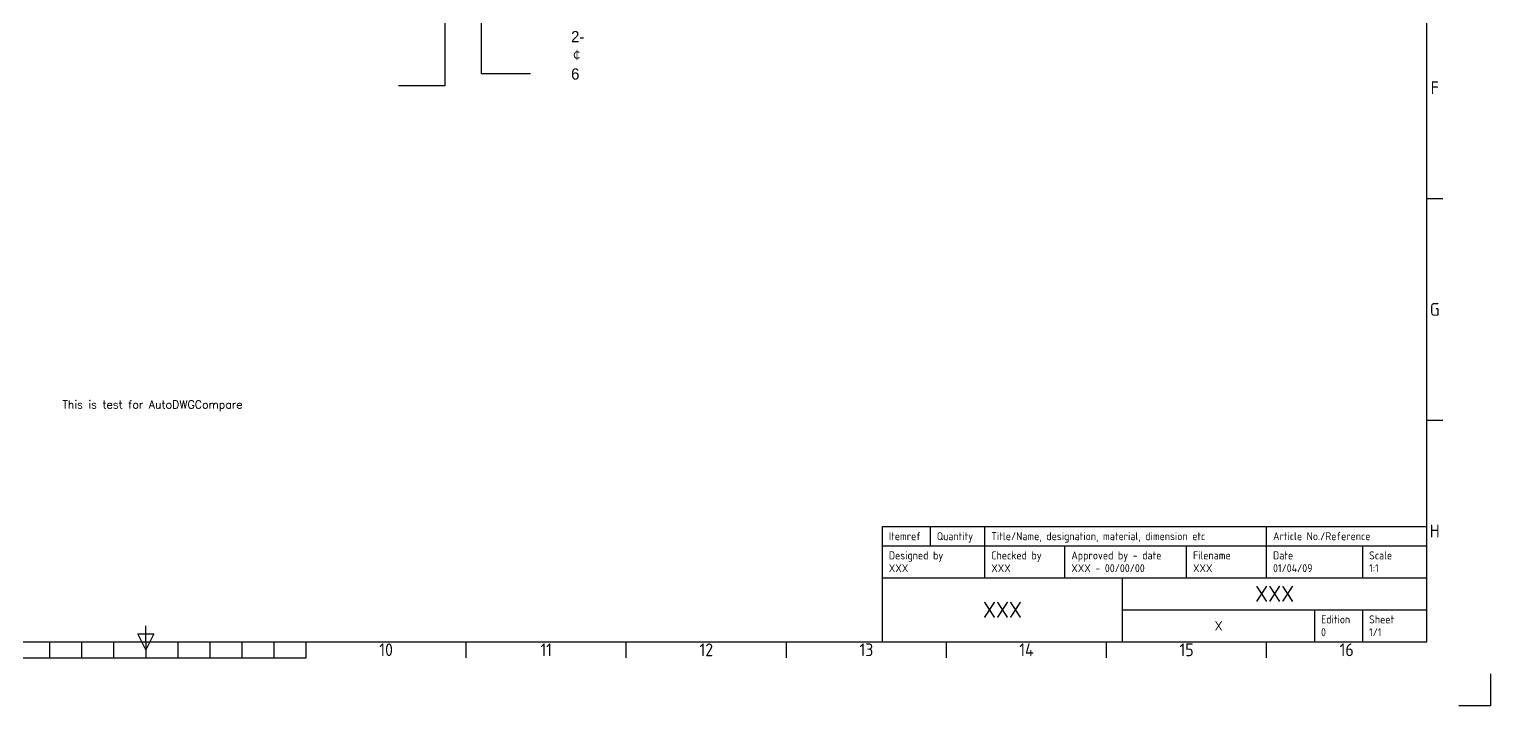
# Model space of a CAD drawing. Header units: millimetres. Extents: x -83 to 757, y -104 to 490.
# Drawn here: x 301 to 757.4, y -104.4 to 107.1 of the extents above; entities that cross this region are included whole.
import ezdxf
from ezdxf.enums import TextEntityAlignment as Align

# ---------------------------------------------------------------- set-up
doc = ezdxf.new("R2010")
doc.units = ezdxf.units.MM
doc.layers.add('a1', color=7, linetype='Continuous')
doc.layers.add('dim', color=1, linetype='Continuous')
doc.layers.add('b', color=7, linetype='Continuous', lineweight=50)
doc.styles.add('ISO Proportional', font='isocp.shx', dxfattribs={"bigfont": 'gbcbig.shx'})
doc.styles.get("Standard").update_dxf_attribs({"font": 'romans.shx', "bigfont": 'gbcbig.shx'})
doc.dimstyles.get("Standard").update_dxf_attribs({"dimtxt": 3.5, "dimasz": 3.5, "dimexe": 2.5, "dimexo": 0.0625, "dimgap": 1.5, "dimtad": 1, "dimdsep": 46, "dimtxsty": 'Standard', "dimcen": 0.09, "dimazin": 0, "dimtfac": 1, "dimtdec": 0, "dimtmove": 0, "dimatfit": 3, "dimfxl": 1, "dimtolj": 1, "dimtzin": 0, "dimarcsym": 0})

# ---------------------------------------------------------------- blocks, each defined once
blk = doc.blocks.new('ISO A1 标题栏')
at = {"layer": 'a1'}
for p, q in [((820, 20), (820, 574)), ((820, 158.5), (825, 158.5)), ((820, 89.25), (825, 89.25)), ((650, 56), (820, 56)), ((650, 50), (650, 56)), ((665, 50), (665, 56)), ((682, 50), (682, 56)), ((770, 50), (770, 56)), ((650, 50), (820, 50)), ((650, 20), (650, 50)), ((682, 40), (682, 50)), ((707, 40), (707, 50)), ((745, 40), (745, 50)), ((770, 40), (770, 50)), ((800, 40), (800, 50)), ((650, 40), (820, 40)), ((725, 20), (725, 40)), ((725, 30), (820, 30)), ((785, 20), (785, 30)), ((800, 20), (800, 30)), ((420, 20), (420, 25)), ((20, 20), (820, 20)), ((390, 15), (390, 20)), ((400, 15), (400, 20)), ((410, 15), (410, 20)), ((417.5, 22.5), (422.5, 22.5)), ((420, 17.5), (417.5, 22.5)), ((422.5, 22.5), (420, 17.5)), ((420, 20), (420, 15)), ((430, 15), (430, 20)), ((440, 15), (440, 20)), ((450, 15), (450, 20)), ((460, 15), (460, 20)), ((470, 15), (470, 20)), ((520, 15), (520, 20)), ((570, 15), (570, 20)), ((620, 15), (620, 20)), ((670, 15), (670, 20)), ((720, 15), (720, 20)), ((770, 15), (770, 20)), ((370, 15), (470, 15)), ((840, 0), (840, 10)), ((840, 0), (830, 0))]:
    blk.add_line(p, q, dxfattribs=at)
at = {"layer": 'a1', "style": 'ISO Proportional'}
for s, p in [('F', (822.5, 193.125)), ('G', (822.5, 123.875)), ('H', (822.5, 54.625)), ('10', (495, 17.5)), ('11', (545, 17.5)), ('12', (595, 17.5)), ('13', (645, 17.5)), ('14', (695, 17.5)), ('15', (745, 17.5)), ('16', (795, 17.5))]:
    blk.add_text(s, height=4, dxfattribs=at).set_placement(p, align=Align.MIDDLE)
for s, p in [('Itemref', (652, 53)), ('Quantity', (667, 53)), ('Title/Name, designation, material, dimension etc', (684, 53)), ('Article No./Reference', (772, 53)), ('Designed by', (652, 47)), ('Checked by', (684, 47)), ('Approved by - date', (709, 47)), ('Filename', (747, 47)), ('Date', (772, 47)), ('Scale', (802, 47)), ('Edition', (787, 27)), ('Sheet', (802, 27))]:
    blk.add_text(s, height=2.5, dxfattribs=at).set_placement(p, align=Align.MIDDLE_LEFT)
at = {"layer": 'a1', "style": 'ISO Proportional', "flags": 8}
for tag, p in [('DESIGNED_BY', (652, 43)), ('CHECKED_BY', (684, 43)), ('APPROVED_BY_DATE', (709, 43)), ('FILENAME', (747, 43)), ('DATE', (772, 43)), ('SCALE', (802, 43)), ('EDITION', (787, 23)), ('SHEET', (802, 23))]:
    blk.add_attdef(tag, text='', height=2.5, dxfattribs=at).set_placement(p, align=Align.MIDDLE_LEFT)
for tag, height, p in [('TITLE', 5, (772.5, 35)), ('OWNER', 5, (687.5, 30)), ('DRAWING_NUMBER', 3, (755, 25))]:
    blk.add_attdef(tag, text='', height=height, dxfattribs=at).set_placement(p, align=Align.MIDDLE)

msp = doc.modelspace()

# ---------------------------------------------------------------- block references
at = {"layer": 'a1'}
ref = msp.add_blockref('ISO A1 标题栏', (-82.576, -104.359), dxfattribs=at)
ref.add_attrib('CHECKED_BY', 'XXX', dxfattribs={"height": 2.5, "style": 'ISO Proportional'}).set_placement((601.424, -61.359), align=Align.MIDDLE_LEFT)
ref.add_attrib('OWNER', 'XXX', dxfattribs={"height": 5, "style": 'ISO Proportional'}).set_placement((604.924, -74.359), align=Align.MIDDLE)
ref.add_attrib('DESIGNED_BY', 'XXX', dxfattribs={"height": 2.5, "style": 'ISO Proportional'}).set_placement((569.424, -61.359), align=Align.MIDDLE_LEFT)
ref.add_attrib('FILENAME', 'XXX', dxfattribs={"height": 2.5, "style": 'ISO Proportional'}).set_placement((664.424, -61.359), align=Align.MIDDLE_LEFT)
ref.add_attrib('DRAWING_NUMBER', 'X', dxfattribs={"height": 3, "style": 'ISO Proportional'}).set_placement((672.424, -79.359), align=Align.MIDDLE)
ref.add_attrib('APPROVED_BY_DATE', 'XXX - 00/00/00', dxfattribs={"height": 2.5, "style": 'ISO Proportional'}).set_placement((626.424, -61.359), align=Align.MIDDLE_LEFT)
ref.add_attrib('TITLE', 'XXX', dxfattribs={"height": 5, "style": 'ISO Proportional'}).set_placement((689.924, -69.359), align=Align.MIDDLE)
ref.add_attrib('DATE', '01/04/09', dxfattribs={"height": 2.5, "style": 'ISO Proportional'}).set_placement((689.424, -61.359), align=Align.MIDDLE_LEFT)
ref.add_attrib('EDITION', '0', dxfattribs={"height": 2.5, "style": 'ISO Proportional'}).set_placement((704.424, -81.359), align=Align.MIDDLE_LEFT)
ref.add_attrib('SHEET', '1/1', dxfattribs={"height": 2.5, "style": 'ISO Proportional'}).set_placement((719.424, -81.359), align=Align.MIDDLE_LEFT)
ref.add_attrib('SCALE', '1:1', dxfattribs={"height": 2.5, "style": 'ISO Proportional'}).set_placement((719.424, -61.359), align=Align.MIDDLE_LEFT)

# ---------------------------------------------------------------- texts
at = {"layer": 'b', "attachment_point": 1}
for s, insert, char_height, width in [('{\\Faxtxt.shx,HZTXT.SHX;2-￠6 }', (470.189, 106.493), 3.5, 0.5361), ('This is test for AutoDWGCompare', (311.303, -8.957), 2.5, 156.06696)]:
    msp.add_mtext(s, dxfattribs=dict(at, insert=insert, char_height=char_height, width=width))

# ---------------------------------------------------------------- leaders
at = {"layer": 'dim'}
for points in [[(467.574, 266.756), (462.731, 263.527), (442.147, 230.432), (442.147, 93.206), (457.484, 93.206)], [(430.774, 261.272), (430.774, 89.403), (416.327, 89.403)]]:
    msp.add_leader(points, dimstyle='Standard', override={"dimgap": 0.09, "dimlunit": 1, "dimtdec": 2}, dxfattribs=at)

doc.saveas('drawing.dxf')
